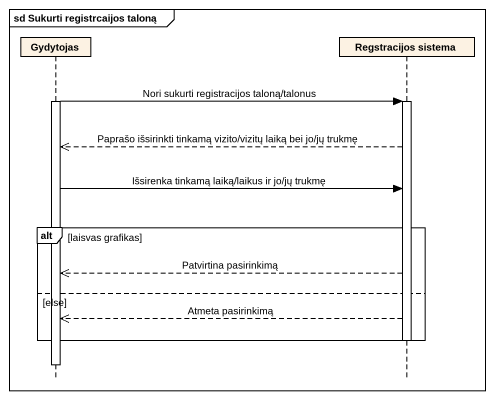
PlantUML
@startuml
mainframe sd Sukurti registrcaijos taloną
hide footbox
participant Gydytojas
participant "Regstracijos sistema" as Regstracijos_sistema

activate Gydytojas
Gydytojas -> Regstracijos_sistema : Nori sukurti registracijos taloną/talonus
activate Regstracijos_sistema
Regstracijos_sistema -->> Gydytojas : Paprašo išsirinkti tinkamą vizito/vizitų laiką bei jo/jų trukmę
Gydytojas -> Regstracijos_sistema : Išsirenka tinkamą laiką/laikus ir jo/jų trukmę
alt laisvas grafikas
  Regstracijos_sistema -->> Gydytojas : Patvirtina pasirinkimą
else else
  Regstracijos_sistema -->> Gydytojas : Atmeta pasirinkimą
end
deactivate Regstracijos_sistema
deactivate Gydytojas
@enduml
